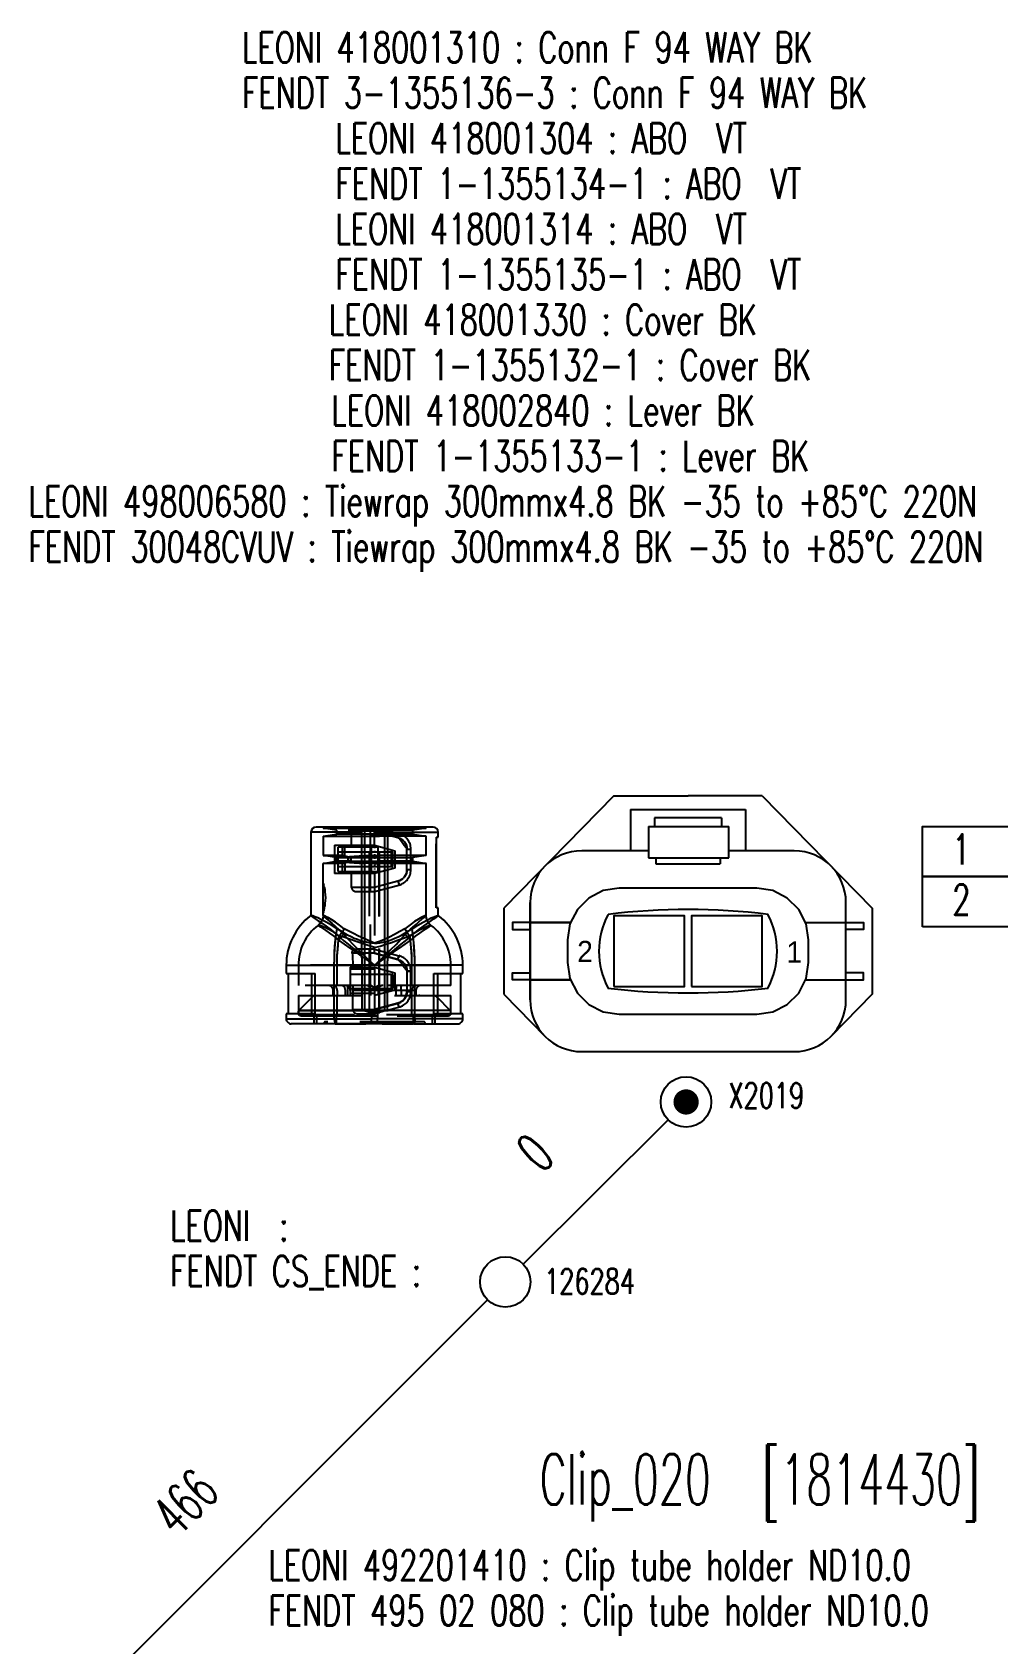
# Model space of a CAD drawing. Header units: millimetres. Extents: x -1 to 4489, y 0 to 1364.
# Drawn here: x 823.3 to 918.9, y 440.9 to 600.7 of the extents above; entities that cross this region are included whole.
import ezdxf

# ---------------------------------------------------------------- set-up
doc = ezdxf.new("R2010")
doc.units = ezdxf.units.MM
doc.linetypes.add('DOT', pattern=[0.25, 0, -0.25])
doc.linetypes.add('HIDDEN', pattern=[9.525, 6.35, -3.175])
for name, color, linetype in [('DEFAULT_2', 8, 'HIDDEN'), ('LAYER_0', 7, 'Continuous'), ('VERRUNDUNGEN', 7, 'Continuous')]:
    doc.layers.add(name, color=color, linetype=linetype)
doc.styles.add('HS-BUNDLE-DIMENSION', font='ROMANS.SHX', dxfattribs={"width": 0.6, "height": 4})
doc.styles.add('HS-COMP-DESCRIPTION', font='ROMANS.SHX', dxfattribs={"width": 0.6, "height": 5})
doc.styles.add('HS-NODE', font='ROMANS.SHX', dxfattribs={"width": 0.7, "height": 2.5})
doc.styles.add('HS-PART-NO', font='ROMANS.SHX', dxfattribs={"width": 0.7, "height": 3})
doc.styles.add('HS-WIRE', font='ROMANS.SHX', dxfattribs={"width": 0.7, "height": 3})
doc.linetypes.add('NW_6_FHW_OPEN', pattern='A,0.0001,["=",Standard,S=0.4,R=0,X=0,Y=-0.2],-0.0001,["[]",Standard,S=0.3,R=0,X=-0.05,Y=-0.15],-0.2', length=0.2002)

# ---------------------------------------------------------------- blocks, each defined once
blk = doc.blocks.new('418889900')
at = {"layer": 'LAYER_0', "color": 7}
for points in [[(-7.53, 25.33), (-18.43, 14.2)], [(-7.53, 25.33), (-5.89, 25.33)], [(-5.89, 25.33), (-0.18, 25.33)], [(-5.89, 23.97), (5.52, 23.97)], [(-5.89, 23.97), (-5.89, 19.89)], [(5.52, 25.33), (-0.18, 25.33)], [(7.16, 25.33), (5.52, 25.33)], [(5.52, 23.97), (5.52, 19.89)], [(7.16, 25.33), (18.06, 14.2)], [(-3.5, 23.17), (-3.5, 22.31)], [(3.14, 23.17), (-3.5, 23.17)], [(3.14, 23.17), (3.14, 22.31)], [(-4.11, 22.31), (3.85, 22.31)], [(-4.11, 22.31), (-4.11, 19.2)], [(3.85, 19.2), (3.85, 22.31)], [(-4.11, 19.89), (-10.71, 19.89)], [(-4.11, 19.2), (3.85, 19.2)], [(-3.38, 19.2), (-3.38, 18.61)], [(3.01, 19.2), (3.01, 18.61)], [(10.34, 19.89), (3.85, 19.89)], [(-3.38, 18.61), (3.01, 18.61)], [(-12.13, 8.8), (-11.88, 7.22), (-11.15, 5.79), (-10.02, 4.66), (-8.59, 3.93), (-7.01, 3.68), (6.64, 3.68), (8.23, 3.93), (9.65, 4.66), (10.79, 5.79), (11.52, 7.22), (11.76, 8.8), (11.76, 11.07), (11.51, 12.65), (10.78, 14.08), (9.65, 15.21), (8.22, 15.94), (6.64, 16.19), (-7.01, 16.19), (-8.59, 15.94), (-10.02, 15.21), (-11.15, 14.08), (-11.88, 12.65), (-12.13, 11.07), (-12.13, 8.8)], [(-15.83, 14.77), (-15.83, 5.1)], [(-15.83, 5.1), (-15.83, 14.77)], [(15.46, 5.1), (15.46, 14.77)], [(-18.43, 14.2), (-18.43, 5.67)], [(-7.54, 6.43), (-0.53, 6.43), (-0.53, 13.44), (-7.54, 13.44), (-7.54, 6.43)], [(0.17, 6.43), (7.17, 6.43), (7.17, 13.44), (0.17, 13.44), (0.17, 6.43)], [(18.06, 14.2), (18.06, 5.67)], [(-15.83, 12.78), (-17.58, 12.78), (-17.58, 12.08), (-15.83, 12.08)], [(-11.79, 12.78), (-15.83, 12.78)], [(-11.79, 12.78), (-15.83, 12.78)], [(-15.83, 12.78), (-11.79, 12.78)], [(-15.83, 12.78), (-15.69, 12.78)], [(-15.83, 12.78), (-11.84, 12.78)], [(-11.79, 12.78), (-15.83, 12.78)], [(-11.79, 12.78), (-15.83, 12.78)], [(11.47, 12.78), (15.46, 12.78)], [(11.47, 12.78), (15.46, 12.78)], [(11.47, 12.78), (15.46, 12.78)], [(15.46, 12.78), (17.21, 12.78), (17.21, 12.08), (15.46, 12.08)], [(-15.83, 7.09), (-17.58, 7.09), (-17.58, 7.79), (-15.83, 7.79)], [(-11.79, 7.09), (-15.83, 7.09)], [(-11.79, 7.09), (-15.83, 7.09)], [(-15.83, 7.09), (-11.84, 7.09)], [(-11.79, 7.09), (-15.83, 7.09)], [(-11.79, 7.09), (-15.83, 7.09)], [(-15.83, 7.09), (-11.79, 7.09)], [(-15.83, 7.09), (-15.69, 7.09)], [(11.47, 7.09), (15.46, 7.09)], [(15.46, 7.09), (17.21, 7.09), (17.21, 7.79), (15.46, 7.79)], [(-18.43, 5.67), (-14.33, 1.48)], [(18.06, 5.67), (13.96, 1.48)], [(-10.71, -0.02), (10.34, -0.02)]]:
    blk.add_lwpolyline(points, dxfattribs=at)
for centre, radius, start, end in [((-10.71, 14.77), 5.12, 90, 180), ((10.34, 14.77), 5.12, 0, 90), ((-1.17, 9.93), 7.84, 152.22, 207.79), ((-0.18, -51.31), 65.38, 83.032, 96.966), ((0.8, 9.93), 7.84, 332.21, 27.775), ((-10.71, 5.1), 5.12, 180, 270), ((-0.18, 71.18), 65.38, 263.03, 276.97), ((10.34, 5.1), 5.12, 270, 0)]:
    blk.add_arc(centre, radius, start, end, dxfattribs=at)
for s, p in [('2', (-11.17, 8.86)), ('1', (9.56, 8.8))]:
    blk.add_text(s, height=2.1, dxfattribs=at).set_placement(p)
blk = doc.blocks.new('A$C147F36D9')
at = {"color": 0, "linetype": 'Continuous'}
for p, q in [((0.5, 19.5), (0.5, 19.5)), ((4.88, 19.5), (0.5, 19.5)), ((4.76, 19.1), (4.77, 19.19)), ((4.77, 19.19), (4.78, 19.28)), ((4.78, 19.28), (4.79, 19.35)), ((4.79, 19.35), (4.81, 19.42)), ((4.81, 19.42), (4.83, 19.46)), ((4.83, 19.46), (4.85, 19.49)), ((4.85, 19.49), (4.88, 19.5)), ((4.88, 19.5), (12.62, 19.5)), ((7.76, 19.5), (5.13, 19.5)), ((5.13, 19.5), (7.6, 19.5)), ((8.46, 19.26), (8.45, 19.14)), ((8.48, 19.36), (8.46, 19.26)), ((8.5, 19.43), (8.48, 19.36)), ((8.53, 19.48), (8.5, 19.43)), ((8.57, 19.5), (8.53, 19.48)), ((8.93, 19.5), (8.97, 19.47)), ((8.97, 19.47), (9, 19.42)), ((9, 19.42), (9.02, 19.34)), ((9.02, 19.34), (9.04, 19.25)), ((9.04, 19.25), (9.05, 19.13)), ((12.61, 19.5), (9.62, 19.5)), ((12.62, 19.5), (17, 19.5)), ((12.65, 19.49), (12.62, 19.5)), ((12.67, 19.46), (12.65, 19.49)), ((12.69, 19.42), (12.67, 19.46)), ((12.7, 19.35), (12.69, 19.42)), ((12.72, 19.28), (12.7, 19.35)), ((12.73, 19.19), (12.72, 19.28)), ((12.74, 19.1), (12.73, 19.19)), ((0, 19), (8.44, 19)), ((0, 19), (0, 18.5)), ((0, 18.5), (2.53, 18.5)), ((0.2, 18.5), (0.2, 14.5)), ((2.53, 14.5), (2.53, 18.5)), ((4.76, 19), (4.76, 19.1)), ((4.76, 19), (4.76, 13.7)), ((7.49, 18.16), (8.25, 18.37)), ((7.49, 13.7), (7.49, 18.16)), ((7.75, 18.23), (7.81, 18.24)), ((7.75, 0.27), (7.75, 18.23)), ((7.81, 18.24), (7.91, 18.25)), ((7.91, 18.25), (8.04, 18.25)), ((8.04, 18.25), (8.2, 18.26)), ((8.2, 18.26), (8.37, 18.26)), ((8.25, 18.37), (8.33, 18.37)), ((8.3, 18.38), (8.44, 18.42)), ((8.33, 18.37), (9.25, 18.37)), ((8.37, 18.26), (8.56, 18.26)), ((8.45, 19.14), (8.44, 19)), ((8.44, 19), (8.44, 18.42)), ((8.56, 18.26), (8.75, 18.26)), ((8.75, 18.37), (8.75, 18.7)), ((8.75, 18.26), (8.94, 18.26)), ((8.94, 18.26), (9.13, 18.26)), ((9.05, 19.13), (9.06, 19)), ((17.5, 19), (9.06, 19)), ((9.06, 18.42), (9.06, 19)), ((9.2, 18.38), (9.06, 18.42)), ((9.13, 18.26), (9.3, 18.26)), ((9.25, 18.37), (9.75, 18.23)), ((9.3, 18.26), (9.46, 18.25)), ((9.46, 18.25), (9.59, 18.25)), ((9.59, 18.25), (9.69, 18.24)), ((9.69, 18.24), (9.75, 18.23)), ((9.75, 18.23), (10.01, 18.16)), ((9.75, 0.27), (9.75, 18.23)), ((10.01, 13.7), (10.01, 18.16)), ((12.74, 19), (12.74, 19.1)), ((12.74, 19), (12.74, 13.7)), ((14.97, 18.5), (17.5, 18.5)), ((14.97, 18.5), (14.97, 14.5)), ((17.3, 14.5), (17.3, 18.5)), ((17.5, 18.5), (17.5, 19)), ((2.53, 14.5), (0, 14.5)), ((0, 14.5), (0, 13.7)), ((17.5, 14.5), (14.97, 14.5)), ((17.5, 13.7), (17.5, 14.5)), ((0, 13.7), (1.34, 13.7)), ((1.34, 13.7), (4.76, 13.7)), ((4.76, 13.7), (7.49, 13.7)), ((4.76, 13.7), (4.77, 13.16)), ((4.77, 13.16), (4.78, 12.63)), ((7.46, 12.68), (7.47, 12.85)), ((7.47, 12.85), (7.48, 13.02)), ((7.48, 13.19), (7.49, 13.36)), ((7.48, 13.02), (7.48, 13.19)), ((7.49, 13.53), (7.49, 13.7)), ((7.49, 13.36), (7.49, 13.53)), ((12.74, 13.7), (10.01, 13.7)), ((10.01, 13.53), (10.01, 13.7)), ((10.01, 13.36), (10.01, 13.53)), ((10.02, 13.19), (10.01, 13.36)), ((10.02, 13.02), (10.02, 13.19)), ((10.03, 12.85), (10.02, 13.02)), ((10.04, 12.68), (10.03, 12.85)), ((12.73, 13.16), (12.72, 12.63)), ((12.74, 13.7), (12.73, 13.16)), ((16.16, 13.7), (12.74, 13.7)), ((17.5, 13.7), (16.16, 13.7)), ((4.78, 12.63), (4.81, 12.1)), ((4.81, 12.1), (4.85, 11.59)), ((4.85, 11.59), (4.9, 11.09)), ((5.33, 10.93), (5.73, 11.27)), ((5.73, 11.27), (6.14, 11.61)), ((6.14, 11.61), (6.57, 11.96)), ((6.57, 11.96), (7.01, 12.32)), ((7.01, 12.32), (7.46, 12.68)), ((7.46, 0.5), (7.46, 12.68)), ((10.04, 0.5), (10.04, 12.68)), ((10.49, 12.31), (10.04, 12.68)), ((10.93, 11.96), (10.49, 12.31)), ((11.36, 11.61), (10.93, 11.96)), ((11.78, 11.26), (11.36, 11.61)), ((12.17, 10.93), (11.78, 11.26)), ((12.65, 11.58), (12.6, 11.09)), ((12.69, 12.1), (12.65, 11.58)), ((12.72, 12.63), (12.69, 12.1)), ((3.52, 9.52), (3.95, 9.82)), ((3.95, 9.82), (4.43, 10.18)), ((4.43, 10.18), (4.95, 10.61)), ((4.9, 11.09), (4.95, 10.61)), ((4.95, 10.61), (5.33, 10.93)), ((12.55, 10.61), (12.17, 10.93)), ((12.6, 11.09), (12.55, 10.61)), ((13.06, 10.19), (12.55, 10.61)), ((13.53, 9.83), (13.06, 10.19)), ((13.96, 9.53), (13.53, 9.83)), ((2.45, 8.77), (2.5, 8.82)), ((2.45, 8.77), (2.45, 8)), ((2.45, 8.76), (2.45, 8.77)), ((2.45, 8), (2.63, 8)), ((2.5, 8.82), (2.64, 8.93)), ((2.63, 1), (2.63, 8)), ((2.64, 8.93), (2.86, 9.08)), ((2.86, 9.08), (3.15, 9.27)), ((3.15, 9.27), (3.52, 9.52)), ((14.33, 9.28), (13.96, 9.53)), ((14.63, 9.08), (14.33, 9.28)), ((14.85, 8.93), (14.63, 9.08)), ((15, 8.83), (14.85, 8.93)), ((15.05, 8.77), (15, 8.83)), ((15.05, 0.5), (15.05, 8.77)), ((15.05, 8.76), (15.05, 8.77)), ((10.04, 4.6), (12.71, 4.6)), ((12.36, 4.4), (10.04, 4.4)), ((11.96, 4.6), (11.96, 4.4)), ((12.36, 4.4), (12.36, 2)), ((12.71, 1.8), (12.71, 4.6)), ((10.04, 2), (12.36, 2)), ((12.71, 1.8), (10.04, 1.8)), ((11.96, 2), (11.96, 1.8)), ((2.63, 1), (2.45, 1)), ((2.45, 1), (2.45, 0.5)), ((7.46, 0.5), (2.45, 0.5)), ((7.45, 0.42), (7.46, 0.45)), ((7.45, 0.4), (7.45, 0.42)), ((7.45, 0.37), (7.45, 0.4)), ((7.45, 0.35), (7.45, 0.37)), ((8.25, 0.13), (7.45, 0.35)), ((7.46, 0.47), (7.46, 0.5)), ((7.46, 0.45), (7.46, 0.47)), ((7.81, 0.26), (7.75, 0.27)), ((7.91, 0.25), (7.81, 0.26)), ((8.04, 0.25), (7.91, 0.25)), ((8.2, 0.24), (8.04, 0.25)), ((8.37, 0.24), (8.2, 0.24)), ((9.17, 0.13), (8.25, 0.13)), ((8.51, 0.06), (8.3, 0.12)), ((8.56, 0.24), (8.37, 0.24)), ((8.52, 0.05), (8.51, 0.06)), ((8.53, 0.03), (8.52, 0.05)), ((8.54, 0.02), (8.53, 0.03)), ((8.55, 0.01), (8.54, 0.02)), ((8.56, 0), (8.55, 0.01)), ((8.75, 0.24), (8.56, 0.24)), ((8.57, 0), (8.56, 0)), ((8.94, 0.24), (8.75, 0.24)), ((8.75, 0.1), (8.75, 0.13)), ((8.75, 0), (8.75, 0.1)), ((8.75, 0.1), (8.75, 0)), ((8.93, 0), (8.94, 0)), ((9.13, 0.24), (8.94, 0.24)), ((8.94, 0), (8.95, 0.01)), ((8.95, 0.01), (8.96, 0.02)), ((8.96, 0.02), (8.97, 0.03)), ((8.97, 0.03), (8.98, 0.05)), ((8.98, 0.05), (8.99, 0.06)), ((8.99, 0.06), (9.2, 0.12)), ((9.3, 0.24), (9.13, 0.24)), ((9.25, 0.13), (9.17, 0.13)), ((10.05, 0.35), (9.25, 0.13)), ((9.46, 0.25), (9.3, 0.24)), ((9.59, 0.25), (9.46, 0.25)), ((9.69, 0.26), (9.59, 0.25)), ((9.75, 0.27), (9.69, 0.26)), ((10.04, 0.5), (15.05, 0.5)), ((10.04, 0.47), (10.04, 0.5)), ((10.04, 0.45), (10.04, 0.47)), ((10.04, 0.42), (10.04, 0.45)), ((10.05, 0.4), (10.04, 0.42)), ((10.05, 0.37), (10.05, 0.4)), ((10.05, 0.35), (10.05, 0.37)), ((2.95, 0), (8.51, 0)), ((8.57, 0), (8.93, 0)), ((8.93, 0), (14.55, 0))]:
    blk.add_line(p, q, dxfattribs=at)
for centre, radius, start, end in [((0.5, 19), 0.5, 89.9996, 180), ((17, 19), 0.5, 0, 90), ((6.2, 13.7), 6.2, 180, 232.6344), ((11.3, 13.7), 6.2, 307.3795, 0), ((2.95, 0.5), 0.5, 180, 269.9955), ((14.55, 0.5), 0.5, 270.0184, 0)]:
    blk.add_arc(centre, radius, start, end, dxfattribs=at)
at = {"layer": 'DEFAULT_2', "color": 0, "linetype": 'HIDDEN'}
for p, q in [((2.75, 19.5), (2.75, 18.7)), ((3, 19.5), (3, 18.6)), ((3.85, 19.3), (13.65, 19.3)), ((4.77, 19.13), (4.78, 19.25)), ((4.78, 19.25), (4.8, 19.36)), ((4.8, 19.36), (4.82, 19.43)), ((4.82, 19.43), (4.85, 19.48)), ((4.85, 19.48), (4.88, 19.5)), ((4.94, 18.6), (4.94, 19.5)), ((5.36, 19.5), (4.95, 19.5)), ((5.42, 19.5), (5.36, 19.5)), ((5.45, 19.5), (5.42, 19.5)), ((5.47, 19.5), (5.45, 19.5)), ((5.5, 19.5), (5.47, 19.5)), ((5.53, 19.5), (5.5, 19.5)), ((5.58, 19.5), (5.53, 19.5)), ((5.61, 19.5), (5.58, 19.5)), ((5.67, 19.5), (5.61, 19.5)), ((5.75, 19.5), (5.67, 19.5)), ((5.88, 19.5), (5.75, 19.5)), ((6.53, 19.51), (5.88, 19.5)), ((6.75, 19.5), (6.53, 19.51)), ((6.83, 19.5), (6.75, 19.5)), ((6.9, 19.5), (6.83, 19.5)), ((6.94, 19.5), (6.9, 19.5)), ((7, 19.5), (6.94, 19.5)), ((7.02, 19.5), (7, 19.5)), ((7.05, 19.5), (7.02, 19.5)), ((7.09, 19.5), (7.05, 19.5)), ((7.13, 19.5), (7.09, 19.5)), ((7.14, 19.5), (7.13, 19.5)), ((7.18, 19.5), (7.14, 19.5)), ((7.2, 19.5), (7.18, 19.5)), ((7.21, 19.5), (7.2, 19.5)), ((7.25, 19.5), (7.21, 19.5)), ((7.26, 19.5), (7.25, 19.5)), ((7.28, 19.5), (7.26, 19.5)), ((7.3, 19.5), (7.28, 19.5)), ((7.33, 19.5), (7.3, 19.5)), ((7.35, 19.5), (7.33, 19.5)), ((7.36, 19.5), (7.35, 19.5)), ((7.38, 19.5), (7.36, 19.5)), ((7.39, 19.5), (7.38, 19.5)), ((7.41, 19.5), (7.39, 19.5)), ((7.43, 19.5), (7.41, 19.5)), ((7.44, 19.5), (7.43, 19.5)), ((7.47, 19.5), (7.44, 19.5)), ((7.49, 19.5), (7.47, 19.5)), ((7.5, 19.5), (7.49, 19.5)), ((7.52, 19.5), (7.5, 19.5)), ((7.54, 19.5), (7.52, 19.5)), ((7.55, 19.5), (7.54, 19.5)), ((7.57, 19.5), (7.55, 19.5)), ((7.98, 19.5), (7.57, 19.5)), ((12.56, 18.6), (12.56, 19.5)), ((12.65, 19.48), (12.62, 19.5)), ((12.68, 19.43), (12.65, 19.48)), ((12.7, 19.35), (12.68, 19.43)), ((12.72, 19.25), (12.7, 19.35)), ((12.73, 19.13), (12.72, 19.25)), ((14.5, 18.6), (14.5, 19.5)), ((14.75, 18.7), (14.75, 19.5)), ((1.2, 18.6), (16.3, 18.6)), ((1.2, 18.6), (1.2, 16.7)), ((1.26, 18.19), (2.53, 16.91)), ((2.53, 18.5), (2.88, 18.5)), ((14.75, 18.7), (2.75, 18.7)), ((2.88, 18.5), (2.88, 14.5)), ((4.76, 19), (4.77, 19.13)), ((5.04, 18.6), (5.04, 16.7)), ((6.34, 17.85), (6.33, 17.85)), ((6.33, 17.85), (6.34, 17.82)), ((7.49, 18.16), (6.34, 17.85)), ((6.34, 17.85), (6.34, 17.84)), ((6.34, 17.84), (6.34, 17.8)), ((6.34, 17.82), (6.35, 17.79)), ((6.34, 17.8), (6.36, 17.74)), ((6.36, 17.74), (6.37, 17.68)), ((6.36, 17.74), (6.38, 17.66)), ((6.37, 17.68), (6.39, 17.61)), ((6.38, 17.66), (6.4, 17.57)), ((8.75, 18.09), (6.39, 17.46)), ((6.39, 17.61), (6.39, 17.54)), ((6.43, 17.47), (8.75, 18.09)), ((8.75, 18.5), (8.25, 18.37)), ((8.25, 18.37), (8.25, 0.13)), ((8.3, 18.38), (8.3, 0.12)), ((8.44, 19), (9.06, 19)), ((10.41, 18.5), (8.75, 18.5)), ((8.75, 18.5), (8.75, 18.5)), ((8.75, 18.5), (8.75, 18.49)), ((8.75, 18.49), (8.75, 18.48)), ((8.75, 18.48), (8.75, 18.46)), ((8.75, 18.46), (8.75, 18.45)), ((8.75, 18.45), (8.76, 18.29)), ((8.75, 4.4), (8.75, 18.37)), ((8.76, 18.11), (8.75, 18.09)), ((8.75, 18.1), (9.25, 18.1)), ((8.76, 18.29), (8.76, 18.27)), ((8.76, 18.27), (8.76, 18.25)), ((8.76, 18.25), (8.77, 18.23)), ((8.77, 18.16), (8.76, 18.14)), ((8.76, 18.14), (8.76, 18.13)), ((8.76, 18.13), (8.76, 18.11)), ((8.77, 18.23), (8.77, 18.21)), ((8.77, 18.21), (8.77, 18.19)), ((8.77, 18.19), (8.77, 18.18)), ((8.77, 18.18), (8.77, 18.16)), ((9.25, 18.37), (9.2, 18.38)), ((9.2, 0.12), (9.2, 18.38)), ((9.25, 18.37), (9.25, 0.13)), ((9.25, 18.1), (10.9, 18.1)), ((10.48, 18.5), (10.41, 18.5)), ((10.56, 18.48), (10.48, 18.5)), ((10.62, 18.46), (10.56, 18.48)), ((10.68, 18.44), (10.62, 18.46)), ((10.73, 18.4), (10.68, 18.44)), ((10.78, 18.37), (10.73, 18.4)), ((10.82, 18.33), (10.78, 18.37)), ((10.85, 18.28), (10.82, 18.33)), ((10.87, 18.24), (10.85, 18.28)), ((10.89, 18.19), (10.87, 18.24)), ((10.9, 18.15), (10.89, 18.19)), ((10.9, 18.1), (10.9, 18.15)), ((10.9, 18.1), (10.9, 16.7)), ((12.46, 18.6), (12.46, 16.7)), ((12.74, 19), (12.73, 19.13)), ((14.62, 18.5), (14.97, 18.5)), ((14.62, 18.5), (14.62, 14.5)), ((14.97, 16.91), (16.24, 18.19)), ((16.3, 16.7), (16.3, 18.6)), ((16.3, 16.7), (1.2, 16.7)), ((2.53, 16.91), (2.75, 16.7)), ((4.26, 16.7), (4.29, 16.7)), ((4.29, 16.7), (4.31, 16.7)), ((4.31, 16.7), (4.33, 16.7)), ((4.33, 16.7), (4.36, 16.7)), ((4.65, 16.2), (4.65, 16.7)), ((4.65, 16.2), (12.85, 16.2)), ((5.03, 16.07), (4.99, 15.95)), ((5.04, 16.2), (5.03, 16.07)), ((5.04, 16.7), (5.04, 16.2)), ((5.54, 16.31), (5.15, 16.31)), ((5.15, 16.31), (5.15, 14.29)), ((5.57, 16.57), (5.54, 16.31)), ((5.54, 16.31), (5.55, 16.51)), ((5.54, 14.29), (5.54, 16.31)), ((5.55, 16.51), (5.6, 16.7)), ((5.64, 16.8), (5.57, 16.57)), ((5.6, 16.7), (5.68, 16.87)), ((5.77, 17.02), (5.64, 16.8)), ((5.68, 16.87), (5.78, 17.04)), ((5.95, 17.21), (5.77, 17.02)), ((5.78, 17.04), (5.91, 17.18)), ((5.91, 17.18), (6.07, 17.3)), ((6.15, 17.35), (5.95, 17.21)), ((6.07, 17.3), (6.24, 17.4)), ((6.11, 16.07), (6.1, 15.95)), ((6.11, 16.2), (6.11, 16.7)), ((6.11, 16.2), (6.11, 16.07)), ((6.39, 17.46), (6.15, 17.35)), ((6.24, 17.4), (6.43, 17.47)), ((6.39, 17.54), (6.39, 17.46)), ((6.4, 17.57), (6.43, 17.47)), ((6.6, 16.07), (6.59, 15.95)), ((6.6, 16.7), (6.6, 16.2)), ((6.6, 16.2), (6.6, 16.07)), ((6.75, 16.16), (8.75, 16.7)), ((6.75, 14.44), (6.75, 16.16)), ((11.15, 16), (6.95, 16)), ((6.95, 14.6), (6.95, 16)), ((7.11, 14.6), (7.11, 16)), ((8.33, 15.95), (8.38, 16.07)), ((8.38, 16.07), (8.39, 16.2)), ((8.39, 16.2), (8.39, 16.7)), ((8.7, 16.01), (8.67, 15.96)), ((8.73, 16.07), (8.68, 15.95)), ((8.72, 16.05), (8.7, 16.01)), ((8.74, 16.1), (8.72, 16.05)), ((8.75, 16.2), (8.73, 16.07)), ((8.75, 16.15), (8.74, 16.1)), ((8.75, 16.5), (11.15, 16.5)), ((8.75, 16.2), (8.77, 16.07)), ((8.75, 16.2), (8.75, 16.15)), ((8.77, 16.07), (8.82, 15.95)), ((9.11, 16.7), (9.11, 16.2)), ((9.11, 16.2), (9.12, 16.07)), ((9.12, 16.07), (9.17, 15.95)), ((10.9, 16.2), (10.9, 16.7)), ((10.9, 16.07), (10.9, 16.2)), ((10.91, 15.95), (10.9, 16.07)), ((11.15, 13.9), (11.15, 16.7)), ((11.39, 16.7), (11.39, 16.2)), ((11.39, 16.2), (11.39, 16.07)), ((11.39, 16.07), (11.4, 15.95)), ((11.64, 16.7), (11.64, 16.2)), ((11.64, 16.2), (11.66, 16.07)), ((11.66, 16.07), (11.69, 15.95)), ((12.46, 16.2), (12.46, 16.7)), ((12.46, 16.2), (12.47, 16.07)), ((12.47, 16.07), (12.51, 15.95)), ((12.85, 16.7), (12.85, 16.2)), ((13.17, 16.7), (13.14, 16.7)), ((13.19, 16.7), (13.17, 16.7)), ((13.21, 16.7), (13.19, 16.7)), ((13.24, 16.7), (13.21, 16.7)), ((14.75, 16.7), (14.97, 16.91)), ((1.2, 15.7), (8.24, 15.7)), ((1.2, 15.7), (1.2, 13.7)), ((2.88, 14.5), (2.53, 14.5)), ((4.76, 15.72), (4.67, 15.7)), ((4.86, 15.77), (4.76, 15.72)), ((4.93, 15.85), (4.86, 15.77)), ((4.99, 15.95), (4.93, 15.85)), ((5.04, 15.7), (5.04, 13.7)), ((6.08, 15.72), (6.07, 15.7)), ((6.09, 15.77), (6.08, 15.72)), ((6.1, 15.85), (6.09, 15.77)), ((6.1, 15.95), (6.1, 15.85)), ((6.57, 15.72), (6.56, 15.7)), ((6.58, 15.77), (6.57, 15.72)), ((6.59, 15.85), (6.58, 15.77)), ((6.59, 15.95), (6.59, 15.85)), ((8.75, 13.9), (6.75, 14.44)), ((6.95, 14.6), (11.15, 14.6)), ((7.9, 15.7), (8.03, 15.72)), ((8.03, 15.72), (8.15, 15.77)), ((8.17, 15.7), (8.07, 15.7)), ((8.15, 15.77), (8.25, 15.85)), ((8.25, 15.72), (8.17, 15.7)), ((8.38, 15.72), (8.24, 15.7)), ((8.25, 15.85), (8.33, 15.95)), ((8.33, 15.74), (8.25, 15.72)), ((8.41, 15.76), (8.33, 15.74)), ((8.5, 15.77), (8.38, 15.72)), ((8.47, 15.8), (8.41, 15.76)), ((8.53, 15.83), (8.47, 15.8)), ((8.6, 15.85), (8.5, 15.77)), ((8.59, 15.87), (8.53, 15.83)), ((8.63, 15.91), (8.59, 15.87)), ((8.68, 15.95), (8.6, 15.85)), ((8.67, 15.96), (8.63, 15.91)), ((8.82, 15.95), (8.9, 15.85)), ((8.9, 15.85), (9, 15.77)), ((9, 15.77), (9.13, 15.72)), ((9.13, 15.72), (9.26, 15.7)), ((9.17, 15.95), (9.25, 15.85)), ((9.25, 15.85), (9.35, 15.77)), ((9.26, 15.7), (16.3, 15.7)), ((9.35, 15.77), (9.47, 15.72)), ((9.47, 15.72), (9.6, 15.7)), ((10.91, 15.85), (10.91, 15.95)), ((10.92, 15.77), (10.91, 15.85)), ((10.93, 15.72), (10.92, 15.77)), ((10.94, 15.7), (10.93, 15.72)), ((11.4, 15.95), (11.4, 15.85)), ((11.4, 15.85), (11.41, 15.77)), ((11.41, 15.77), (11.42, 15.72)), ((11.42, 15.72), (11.43, 15.7)), ((11.69, 15.95), (11.75, 15.85)), ((11.75, 15.85), (11.83, 15.77)), ((11.83, 15.77), (11.92, 15.72)), ((11.92, 15.72), (12.02, 15.7)), ((12.46, 15.7), (12.46, 13.7)), ((12.51, 15.95), (12.57, 15.85)), ((12.57, 15.85), (12.64, 15.77)), ((12.64, 15.77), (12.74, 15.72)), ((12.74, 15.72), (12.83, 15.7)), ((14.97, 14.5), (14.62, 14.5)), ((16.3, 13.7), (16.3, 15.7)), ((4.76, 13.7), (1.34, 13.7)), ((8.75, 13.7), (4.76, 13.7)), ((4.76, 13.7), (4.77, 13.05)), ((4.77, 13.05), (4.79, 12.42)), ((5.04, 13.7), (5.04, 13.27)), ((5.04, 13.7), (5.05, 13.18)), ((5.04, 13.27), (5.06, 12.83)), ((5.05, 13.18), (5.06, 12.66)), ((5.06, 12.83), (5.08, 12.41)), ((5.54, 14.29), (5.15, 14.29)), ((5.15, 14.29), (5.54, 14.29)), ((5.66, 14.08), (5.54, 14.29)), ((5.55, 14.09), (5.54, 14.29)), ((5.6, 13.9), (5.55, 14.09)), ((5.68, 13.73), (5.6, 13.9)), ((5.8, 13.88), (5.66, 14.08)), ((5.78, 13.56), (5.68, 13.73)), ((5.91, 13.42), (5.78, 13.56)), ((5.94, 13.68), (5.8, 13.88)), ((6.07, 13.3), (5.91, 13.42)), ((6.09, 13.49), (5.94, 13.68)), ((6.24, 13.2), (6.07, 13.3)), ((6.25, 13.31), (6.09, 13.49)), ((6.43, 13.13), (6.24, 13.2)), ((6.43, 13.13), (6.25, 13.31)), ((6.34, 12.8), (6.36, 12.86)), ((6.34, 12.76), (6.34, 12.8)), ((6.38, 12.94), (6.36, 12.86)), ((6.36, 12.86), (6.38, 12.94)), ((6.4, 13.03), (6.38, 12.94)), ((6.43, 13.13), (6.4, 13.03)), ((6.43, 13.13), (8.75, 12.51)), ((8.75, 12.51), (6.43, 13.13)), ((6.9, 12.41), (7.5, 12.83)), ((7.5, 12.83), (8.75, 13.7)), ((8.2, 13.18), (7.66, 12.66)), ((8.75, 13.7), (8.2, 13.18)), ((8.75, 14.1), (11.15, 14.1)), ((11.15, 13.9), (8.75, 13.9)), ((8.75, 13.7), (16.16, 13.7)), ((9.3, 13.18), (8.75, 13.7)), ((10, 12.83), (8.75, 13.7)), ((9.84, 12.66), (9.3, 13.18)), ((10.6, 12.41), (10, 12.83)), ((10.9, 13.9), (10.9, 13.7)), ((10.9, 13.7), (12.74, 13.7)), ((10.9, 13.51), (10.9, 13.7)), ((10.91, 13.31), (10.9, 13.51)), ((10.92, 13.11), (10.91, 13.31)), ((10.93, 12.91), (10.92, 13.11)), ((10.94, 12.71), (10.93, 12.91)), ((12.44, 12.83), (12.42, 12.41)), ((12.46, 13.27), (12.44, 12.83)), ((12.45, 13.18), (12.44, 12.66)), ((12.46, 13.7), (12.45, 13.18)), ((12.46, 13.7), (12.46, 13.27)), ((12.73, 13.05), (12.71, 12.42)), ((12.74, 13.7), (12.73, 13.05)), ((4.73, 10.82), (5.19, 11.21)), ((4.79, 12.42), (4.83, 11.79)), ((4.83, 11.79), (4.88, 11.19)), ((4.88, 11.19), (4.95, 10.61)), ((5.06, 12.66), (5.1, 12.16)), ((5.08, 12.41), (5.11, 11.99)), ((5.1, 12.16), (5.14, 11.67)), ((5.11, 11.99), (5.15, 11.59)), ((5.14, 11.67), (5.19, 11.21)), ((5.15, 11.59), (5.19, 11.21)), ((5.19, 11.21), (5.74, 11.59)), ((5.19, 11.21), (5.26, 10.77)), ((5.3, 11.11), (5.19, 11.21)), ((5.74, 11.59), (6.31, 11.99)), ((6.47, 11.22), (5.87, 11)), ((6.62, 11.64), (6.13, 11.12)), ((6.31, 11.99), (6.9, 12.41)), ((6.34, 12.76), (6.34, 12.75)), ((6.34, 12.75), (6.34, 12.76)), ((8.75, 12.1), (6.34, 12.75)), ((7.06, 11.43), (6.47, 11.22)), ((7.13, 12.15), (6.62, 11.64)), ((7.36, 11.27), (7.05, 11.16)), ((7.64, 11.62), (7.06, 11.43)), ((7.66, 12.66), (7.13, 12.15)), ((7.65, 11.36), (7.36, 11.27)), ((8.2, 11.79), (7.64, 11.62)), ((7.94, 11.42), (7.65, 11.36)), ((7.77, 11.14), (8.27, 11.34)), ((8.22, 11.47), (7.94, 11.42)), ((8.75, 11.93), (8.2, 11.79)), ((8.49, 11.5), (8.22, 11.47)), ((8.27, 11.34), (8.75, 11.51)), ((8.75, 11.51), (8.49, 11.5)), ((8.75, 12.51), (8.76, 12.49)), ((8.75, 12.5), (9.44, 12.5)), ((8.76, 12.25), (8.75, 12.21)), ((8.75, 12.21), (8.75, 12.15)), ((8.75, 12.15), (8.75, 12.13)), ((8.75, 12.13), (8.75, 12.12)), ((8.75, 12.12), (8.75, 12.11)), ((8.75, 12.11), (8.75, 12.1)), ((8.75, 12.1), (10.54, 12.1)), ((8.75, 12.1), (8.75, 12.1)), ((8.75, 11.93), (9.37, 11.74)), ((8.75, 11.51), (9.01, 11.5)), ((8.75, 11.51), (9.28, 11.28)), ((8.76, 12.49), (8.76, 12.47)), ((8.76, 12.47), (8.77, 12.46)), ((8.77, 12.37), (8.76, 12.35)), ((8.76, 12.35), (8.76, 12.33)), ((8.76, 12.33), (8.76, 12.31)), ((8.76, 12.31), (8.76, 12.29)), ((8.76, 12.29), (8.76, 12.25)), ((8.77, 12.46), (8.77, 12.44)), ((8.77, 12.44), (8.77, 12.42)), ((8.77, 12.42), (8.77, 12.41)), ((8.77, 12.41), (8.77, 12.39)), ((8.77, 12.39), (8.77, 12.37)), ((9.01, 11.5), (9.28, 11.47)), ((9.28, 11.47), (9.56, 11.42)), ((9.28, 11.28), (9.81, 11.05)), ((9.37, 11.74), (9.98, 11.54)), ((9.44, 12.5), (10.6, 12.5)), ((9.56, 11.42), (9.84, 11.36)), ((10.37, 12.15), (9.84, 12.66)), ((9.84, 11.36), (10.14, 11.27)), ((9.98, 11.54), (10.57, 11.34)), ((10.14, 11.27), (10.44, 11.16)), ((10.88, 11.64), (10.37, 12.15)), ((10.63, 12.11), (10.54, 12.1)), ((10.57, 11.34), (11.7, 10.96)), ((10.6, 12.5), (10.8, 12.5)), ((11.19, 11.99), (10.6, 12.41)), ((10.72, 12.13), (10.63, 12.11)), ((10.79, 12.17), (10.72, 12.13)), ((10.85, 12.22), (10.79, 12.17)), ((10.8, 12.5), (10.96, 12.5)), ((10.9, 12.28), (10.85, 12.22)), ((11.37, 11.12), (10.88, 11.64)), ((10.94, 12.34), (10.9, 12.28)), ((10.96, 12.5), (10.94, 12.71)), ((10.96, 12.42), (10.94, 12.34)), ((10.96, 12.5), (10.96, 12.42)), ((11.76, 11.59), (11.19, 11.99)), ((12.31, 11.21), (11.76, 11.59)), ((12.21, 11.11), (12.31, 11.21)), ((12.31, 11.21), (12.24, 10.77)), ((12.36, 11.67), (12.31, 11.21)), ((12.35, 11.59), (12.31, 11.21)), ((12.77, 10.82), (12.31, 11.21)), ((12.39, 11.99), (12.35, 11.59)), ((12.4, 12.16), (12.36, 11.67)), ((12.42, 12.41), (12.39, 11.99)), ((12.44, 12.66), (12.4, 12.16)), ((12.62, 11.19), (12.55, 10.61)), ((12.67, 11.79), (12.62, 11.19)), ((12.71, 12.42), (12.67, 11.79)), ((3.17, 9.72), (3.23, 9.78)), ((3.18, 9.72), (3.17, 9.72)), ((3.22, 9.72), (3.18, 9.72)), ((3.18, 9.72), (3.3, 9.61)), ((3.36, 9.76), (3.22, 9.72)), ((3.23, 9.78), (3.37, 9.89)), ((3.3, 9.61), (3.41, 9.48)), ((3.59, 9.86), (3.36, 9.76)), ((3.37, 9.89), (3.61, 10.04)), ((3.9, 10), (3.59, 9.86)), ((3.61, 10.04), (3.92, 10.25)), ((4.29, 10.2), (3.9, 10)), ((3.92, 10.25), (4.29, 10.51)), ((4.46, 9.71), (3.95, 9.42)), ((4.29, 10.51), (4.73, 10.82)), ((4.74, 10.45), (4.29, 10.2)), ((4.74, 9.71), (4.36, 9.39)), ((5.03, 10.07), (4.46, 9.71)), ((5.26, 10.77), (4.74, 10.45)), ((5.18, 10.12), (4.74, 9.71)), ((4.78, 9.36), (5.23, 9.68)), ((4.95, 10.61), (5.03, 10.07)), ((5.39, 10.3), (5.03, 10.07)), ((5.68, 10.61), (5.18, 10.12)), ((5.23, 9.68), (5.74, 10.07)), ((5.87, 11), (5.26, 10.77)), ((5.36, 10.67), (5.26, 10.77)), ((5.39, 11.01), (5.3, 11.11)), ((5.45, 10.56), (5.36, 10.67)), ((5.48, 10.91), (5.39, 11.01)), ((5.74, 10.5), (5.39, 10.3)), ((5.54, 10.44), (5.45, 10.56)), ((5.55, 10.81), (5.48, 10.91)), ((5.61, 10.32), (5.54, 10.44)), ((5.62, 10.71), (5.55, 10.81)), ((5.68, 10.19), (5.61, 10.32)), ((5.68, 10.61), (5.62, 10.71)), ((6.13, 11.12), (5.68, 10.61)), ((5.74, 10.07), (5.68, 10.19)), ((6.08, 10.7), (5.74, 10.5)), ((5.74, 10.07), (6.25, 10.36)), ((6.41, 10.87), (6.08, 10.7)), ((6.25, 10.36), (6.76, 10.64)), ((6.74, 11.02), (6.41, 10.87)), ((7.05, 11.16), (6.74, 11.02)), ((6.76, 10.64), (7.27, 10.91)), ((7.27, 10.91), (7.77, 11.14)), ((9.81, 11.05), (10.33, 10.81)), ((10.33, 10.81), (10.83, 10.56)), ((10.44, 11.16), (10.76, 11.03)), ((10.76, 11.03), (11.08, 10.87)), ((10.83, 10.56), (11.31, 10.32)), ((11.08, 10.87), (11.42, 10.7)), ((11.31, 10.32), (11.76, 10.07)), ((11.82, 10.61), (11.37, 11.12)), ((11.42, 10.7), (11.76, 10.51)), ((11.7, 10.96), (12.24, 10.77)), ((11.76, 10.51), (12.11, 10.3)), ((11.76, 10.07), (11.82, 10.19)), ((11.76, 10.07), (12.22, 9.72)), ((11.82, 10.61), (11.88, 10.71)), ((12.25, 10.18), (11.82, 10.61)), ((11.82, 10.19), (11.88, 10.32)), ((11.88, 10.71), (11.95, 10.81)), ((11.88, 10.32), (11.96, 10.44)), ((11.95, 10.81), (12.03, 10.91)), ((11.96, 10.44), (12.05, 10.56)), ((12.03, 10.91), (12.11, 11.02)), ((12.05, 10.56), (12.14, 10.67)), ((12.11, 11.02), (12.21, 11.11)), ((12.11, 10.3), (12.47, 10.07)), ((12.14, 10.67), (12.24, 10.77)), ((12.22, 9.72), (12.63, 9.42)), ((12.24, 10.77), (12.75, 10.45)), ((12.65, 9.81), (12.25, 10.18)), ((12.55, 10.61), (12.47, 10.07)), ((12.47, 10.07), (13.03, 9.72)), ((12.99, 9.51), (12.65, 9.81)), ((12.75, 10.45), (13.21, 10.2)), ((13.2, 10.51), (12.77, 10.82)), ((13.03, 9.72), (13.54, 9.43)), ((13.58, 10.25), (13.2, 10.51)), ((13.21, 10.2), (13.6, 10)), ((13.89, 10.04), (13.58, 10.25)), ((13.6, 10), (13.91, 9.86)), ((14.12, 9.89), (13.89, 10.04)), ((13.91, 9.86), (14.14, 9.76)), ((14.08, 9.47), (14.19, 9.6)), ((14.27, 9.78), (14.12, 9.89)), ((14.14, 9.76), (14.28, 9.72)), ((14.19, 9.6), (14.32, 9.72)), ((14.33, 9.72), (14.27, 9.78)), ((14.28, 9.72), (14.32, 9.72)), ((14.32, 9.72), (14.33, 9.72)), ((2.49, 8.76), (2.45, 8.76)), ((2.62, 8.8), (2.49, 8.76)), ((2.84, 8.88), (2.62, 8.8)), ((2.65, 8), (2.63, 8)), ((2.65, 8), (2.65, 1)), ((3.13, 9.01), (2.84, 8.88)), ((3.5, 9.19), (3.13, 9.01)), ((3.41, 9.48), (3.5, 9.34)), ((3.95, 9.42), (3.5, 9.19)), ((3.5, 9.34), (3.57, 9.19)), ((3.57, 9.19), (3.62, 9.03)), ((3.62, 9.03), (3.65, 8.86)), ((3.65, 8.86), (3.65, 8.77)), ((3.69, 8.83), (3.65, 8.77)), ((3.65, 8.8), (3.65, 3.6)), ((3.65, 8.77), (3.7, 8.76)), ((3.83, 8.95), (3.69, 8.83)), ((3.7, 8.76), (3.85, 8.82)), ((4.05, 9.14), (3.83, 8.95)), ((3.85, 8.82), (4.08, 8.94)), ((4.36, 9.39), (4.05, 9.14)), ((4.08, 8.94), (4.39, 9.12)), ((4.39, 9.12), (4.78, 9.36)), ((12.63, 9.42), (12.99, 9.19)), ((13.53, 9.07), (12.99, 9.51)), ((12.99, 9.19), (13.3, 9.01)), ((13.3, 9.01), (13.54, 8.88)), ((13.7, 8.92), (13.53, 9.07)), ((13.54, 9.43), (13.99, 9.19)), ((13.54, 8.88), (13.71, 8.8)), ((13.74, 8.06), (13.69, 7.83)), ((13.81, 8.82), (13.7, 8.92)), ((13.71, 8.8), (13.82, 8.76)), ((13.78, 8.25), (13.74, 8.06)), ((13.74, 8.06), (13.78, 8.25)), ((13.78, 8.25), (13.82, 8.39)), ((13.85, 8.77), (13.81, 8.82)), ((13.82, 8.76), (13.85, 8.77)), ((13.82, 8.39), (13.85, 8.5)), ((13.85, 8.85), (13.88, 9.02)), ((13.85, 8.77), (13.85, 8.85)), ((13.85, 8.77), (13.85, 3.6)), ((13.88, 9.02), (13.92, 9.18)), ((13.92, 9.18), (13.99, 9.33)), ((13.99, 9.33), (14.08, 9.47)), ((13.99, 9.19), (14.36, 9.01)), ((14.36, 9.01), (14.66, 8.88)), ((14.66, 8.88), (14.88, 8.8)), ((14.88, 8.8), (15.01, 8.76)), ((15.01, 8.76), (15.05, 8.76)), ((8.75, 6.4), (6.34, 5.75)), ((10.51, 6.4), (8.75, 6.4)), ((8.75, 6.39), (8.75, 6.4)), ((8.75, 6.4), (8.75, 6.4)), ((10.59, 6.39), (10.51, 6.4)), ((10.67, 6.38), (10.59, 6.39)), ((13.62, 7), (13.63, 7.29)), ((13.63, 6.71), (13.62, 7)), ((13.63, 7.29), (13.66, 7.57)), ((13.66, 6.43), (13.63, 6.71)), ((13.66, 7.57), (13.69, 7.83)), ((13.69, 6.17), (13.66, 6.43)), ((5.68, 4.77), (5.78, 4.94)), ((5.78, 4.94), (5.68, 4.77)), ((5.78, 4.94), (5.91, 5.08)), ((6.07, 5.2), (5.91, 5.08)), ((6.07, 5.2), (6.24, 5.3)), ((6.24, 5.3), (6.07, 5.2)), ((6.24, 5.3), (6.43, 5.37)), ((6.44, 5.37), (6.24, 5.3)), ((6.34, 5.74), (6.34, 5.75)), ((6.34, 5.74), (6.34, 5.75)), ((6.34, 5.7), (6.34, 5.74)), ((6.36, 5.64), (6.34, 5.7)), ((6.36, 5.64), (6.34, 5.7)), ((6.38, 5.56), (6.36, 5.64)), ((6.4, 5.47), (6.36, 5.64)), ((6.4, 5.47), (6.38, 5.56)), ((6.43, 5.37), (6.4, 5.47)), ((6.44, 5.37), (6.4, 5.47)), ((6.43, 5.37), (8.75, 5.99)), ((8.75, 6.38), (8.75, 6.39)), ((8.75, 6.36), (8.75, 6.38)), ((8.75, 6.35), (8.75, 6.36)), ((8.75, 6.33), (8.75, 6.35)), ((8.76, 6.23), (8.75, 6.33)), ((8.75, 5.99), (8.76, 6.01)), ((8.75, 6), (9.25, 6)), ((8.76, 6.19), (8.76, 6.23)), ((8.76, 6.17), (8.76, 6.19)), ((8.76, 6.15), (8.76, 6.17)), ((8.77, 6.13), (8.76, 6.15)), ((8.76, 6.04), (8.77, 6.06)), ((8.76, 6.03), (8.76, 6.04)), ((8.76, 6.01), (8.76, 6.03)), ((8.77, 6.11), (8.77, 6.13)), ((8.77, 6.09), (8.77, 6.11)), ((8.77, 6.08), (8.77, 6.09)), ((8.77, 6.06), (8.77, 6.08)), ((9.25, 6), (11.02, 6)), ((10.74, 6.36), (10.67, 6.38)), ((10.8, 6.33), (10.74, 6.36)), ((10.85, 6.3), (10.8, 6.33)), ((10.9, 6.27), (10.85, 6.3)), ((10.94, 6.23), (10.9, 6.27)), ((10.97, 6.18), (10.94, 6.23)), ((10.99, 6.14), (10.97, 6.18)), ((11.01, 6.09), (10.99, 6.14)), ((11.02, 6.05), (11.01, 6.09)), ((11.02, 6), (11.02, 6.05)), ((11.02, 6), (11.02, 4.6)), ((13.74, 5.94), (13.69, 6.17)), ((13.74, 5.94), (13.78, 5.75)), ((13.82, 5.61), (13.78, 5.75)), ((13.78, 5.75), (13.82, 5.61)), ((13.82, 5.61), (13.85, 5.5)), ((3.65, 3.6), (8.25, 3.6)), ((5, 3.39), (3.65, 3.6)), ((8.25, 3.39), (5, 3.39)), ((5, 3.39), (8.25, 3.39)), ((5, 3.01), (5, 3.39)), ((5.54, 4.21), (5.15, 4.21)), ((5.15, 4.21), (5.15, 2.19)), ((5.54, 4.21), (5.55, 4.41)), ((5.55, 4.41), (5.54, 4.21)), ((5.54, 4.21), (5.54, 2.19)), ((5.55, 4.41), (5.6, 4.6)), ((5.6, 4.6), (5.55, 4.41)), ((5.6, 4.6), (5.68, 4.77)), ((5.68, 4.77), (5.6, 4.6)), ((6.75, 4.06), (8.75, 4.6)), ((6.75, 2.34), (6.75, 4.06)), ((12.36, 3.9), (6.95, 3.9)), ((6.95, 3.9), (6.95, 2.5)), ((7.12, 2.5), (7.12, 3.9)), ((8.25, 3.6), (8.75, 3.6)), ((8.75, 3.6), (8.25, 3.6)), ((8.75, 3.39), (8.25, 3.39)), ((11.38, 3.39), (8.25, 3.39)), ((10.04, 4.4), (8.44, 4.4)), ((8.44, 2), (8.44, 4.4)), ((8.75, 4.6), (10.04, 4.6)), ((8.75, 3.6), (9.27, 3.6)), ((11.38, 3.39), (8.75, 3.39)), ((9.06, 4.6), (9.06, 1.8)), ((9.27, 3.6), (9.78, 3.58)), ((10.28, 3.56), (9.78, 3.58)), ((10.77, 3.53), (10.28, 3.56)), ((11.23, 3.5), (10.77, 3.53)), ((11.96, 3.6), (11.11, 3.39)), ((11.11, 3.39), (11.96, 3.6)), ((12.36, 3.39), (11.11, 3.39)), ((11.11, 3.39), (12.36, 3.39)), ((11.11, 3.39), (11.11, 3.01)), ((11.11, 3.01), (11.11, 3.39)), ((11.68, 3.45), (11.23, 3.5)), ((11.38, 3.39), (11.68, 3.45)), ((11.68, 3.45), (11.38, 3.39)), ((11.38, 3.39), (11.38, 3.01)), ((11.68, 3.45), (11.68, 4.4)), ((11.96, 3.6), (11.96, 4.4)), ((11.96, 3.6), (12.36, 3.6)), ((12.36, 3.6), (13.85, 3.6)), ((12.5, 3.39), (12.36, 3.39)), ((13.85, 3.6), (12.5, 3.39)), ((12.5, 3.39), (12.5, 3.01)), ((3.65, 2.8), (5, 3.01)), ((3.65, 2.8), (8.25, 2.8)), ((3.65, 2.8), (3.65, 0.9)), ((8.25, 3.01), (5, 3.01)), ((5.54, 2.19), (5.15, 2.19)), ((5.66, 1.98), (5.54, 2.19)), ((5.55, 1.99), (5.54, 2.19)), ((5.6, 1.8), (5.55, 1.99)), ((5.68, 1.63), (5.6, 1.8)), ((5.8, 1.78), (5.66, 1.98)), ((5.78, 1.46), (5.68, 1.63)), ((5.94, 1.58), (5.8, 1.78)), ((8.75, 1.8), (6.75, 2.34)), ((6.95, 2.5), (12.36, 2.5)), ((8.75, 3.01), (8.25, 3.01)), ((8.75, 2.8), (8.25, 2.8)), ((8.44, 2), (10.04, 2)), ((11.38, 3.01), (8.75, 3.01)), ((11.38, 3.01), (8.75, 3.01)), ((9.27, 2.8), (8.75, 2.8)), ((8.75, 2), (8.75, 0.13)), ((10.04, 1.8), (8.75, 1.8)), ((9.78, 2.82), (9.27, 2.8)), ((10.29, 2.84), (9.78, 2.82)), ((10.77, 2.87), (10.29, 2.84)), ((11.23, 2.9), (10.77, 2.87)), ((11.02, 1.8), (11.02, 0.5)), ((11.11, 3.01), (12.36, 3.01)), ((12.36, 3.01), (11.11, 3.01)), ((11.11, 3.01), (11.96, 2.8)), ((11.96, 2.8), (11.11, 3.01)), ((11.68, 2.95), (11.23, 2.9)), ((11.68, 2.95), (11.38, 3.01)), ((11.38, 3.01), (11.68, 2.95)), ((11.68, 2.95), (11.68, 2)), ((11.96, 2.8), (12.36, 2.8)), ((11.96, 2.8), (13.85, 2.8)), ((11.96, 2), (11.96, 2.8)), ((12.5, 3.01), (12.36, 3.01)), ((13.85, 2.8), (12.36, 2.8)), ((12.5, 3.01), (13.85, 2.8)), ((13.85, 0.9), (13.85, 2.8)), ((2.65, 1), (2.63, 1)), ((3.65, 0.9), (8.25, 0.9)), ((3.65, 0.9), (8.75, 0.9)), ((5, 0.69), (3.65, 0.9)), ((3.65, 0.1), (5, 0.31)), ((8.75, 0.1), (3.65, 0.1)), ((3.65, 0.1), (3.65, 0)), ((8.25, 0.1), (3.7, 0.1)), ((8.25, 0.69), (5, 0.69)), ((5, 0.69), (8.75, 0.69)), ((5, 0.31), (5, 0.69)), ((5, 0.31), (12.5, 0.31)), ((5.91, 1.32), (5.78, 1.46)), ((6.07, 1.2), (5.91, 1.32)), ((6.09, 1.39), (5.94, 1.58)), ((6.24, 1.1), (6.07, 1.2)), ((6.25, 1.21), (6.09, 1.39)), ((6.43, 1.03), (6.24, 1.1)), ((6.43, 1.03), (6.25, 1.21)), ((6.36, 0.76), (6.34, 0.7)), ((6.34, 0.7), (6.34, 0.66)), ((6.34, 0.66), (6.34, 0.65)), ((7.45, 0.35), (6.34, 0.65)), ((6.36, 0.76), (6.38, 0.84)), ((6.38, 0.84), (6.4, 0.93)), ((6.4, 0.93), (6.43, 1.03)), ((8.75, 0.41), (6.43, 1.03)), ((6.43, 1.03), (8.75, 0.41)), ((7.46, 0.5), (8.75, 0.5)), ((8.75, 0.9), (8.25, 0.9)), ((8.75, 0.69), (8.25, 0.69)), ((8.25, 0.13), (8.3, 0.12)), ((8.75, 0.1), (8.25, 0.1)), ((8.75, 0), (8.51, 0.06)), ((13.85, 0.9), (8.75, 0.9)), ((8.75, 0.9), (9.25, 0.9)), ((8.75, 0.69), (9.25, 0.69)), ((9.25, 0.69), (8.75, 0.69)), ((8.76, 0.38), (8.75, 0.41)), ((8.75, 0.4), (11.03, 0.4)), ((9.9, 0.31), (8.75, 0.31)), ((8.75, 0.05), (8.76, 0.12)), ((8.75, 0.1), (9.25, 0.1)), ((9.25, 0.1), (8.75, 0.1)), ((8.75, 0.1), (8.75, 0)), ((8.75, 0.04), (8.75, 0.05)), ((8.75, 0.02), (8.75, 0.04)), ((8.75, 0), (8.75, 0.02)), ((8.75, 0), (8.75, 0)), ((8.77, 0.35), (8.76, 0.38)), ((8.76, 0.2), (8.77, 0.27)), ((8.76, 0.12), (8.76, 0.2)), ((8.77, 0.31), (8.77, 0.35)), ((8.77, 0.27), (8.77, 0.31)), ((9.2, 0.12), (9.25, 0.13)), ((9.25, 0.69), (12.5, 0.69)), ((9.25, 0.1), (13.8, 0.1)), ((13.8, 0.1), (9.25, 0.1)), ((10.81, 0.01), (10.72, 0)), ((10.89, 0.06), (10.81, 0.01)), ((10.95, 0.12), (10.89, 0.06)), ((11, 0.2), (10.95, 0.12)), ((11.02, 0.3), (11, 0.2)), ((11.02, 0.48), (11.02, 0.5)), ((11.02, 0.47), (11.02, 0.48)), ((11.02, 0.45), (11.02, 0.47)), ((11.02, 0.43), (11.02, 0.45)), ((11.02, 0.42), (11.02, 0.43)), ((11.03, 0.4), (11.02, 0.42)), ((11.03, 0.4), (11.02, 0.3)), ((13.85, 0.9), (12.5, 0.69)), ((12.5, 0.69), (12.5, 0.31)), ((12.5, 0.31), (13.85, 0.1)), ((13.85, 0.1), (13.8, 0.1)), ((13.85, 0), (13.85, 0.1)), ((8.51, 0), (8.57, 0))]:
    blk.add_line(p, q, dxfattribs=at)
at = {"layer": 'DEFAULT_2', "color": 0, "linetype": 'DOT'}
blk.add_line((8.75, 2), (8.75, 4.4), dxfattribs=at)
at = {"layer": 'DEFAULT_2', "color": 0, "linetype": 'HIDDEN'}
for centre, radius, start, end in [((3.85, 19.4), 0.1, 179.9999, 270), ((13.65, 19.4), 0.1, 270, 0.0001), ((6.75, 16.31), 1.6, 105.0026, 180), ((4.15, 16.2), 0.5, 270.0007, 0), ((11.65, 16.2), 0.5, 180, 269.9976), ((13.35, 16.2), 0.5, 180, 269.9993), ((6.2, 13.7), 5, 180, 232.382), ((6.75, 14.29), 1.6, 179.9998, 255), ((11.3, 13.7), 5, 307.6187, 0), ((6.75, 4.21), 1.6, 105.0006, 180), ((6.75, 2.19), 1.6, 180, 255)]:
    blk.add_arc(centre, radius, start, end, dxfattribs=at)
at = {"layer": 'VERRUNDUNGEN', "color": 0, "linetype": 'HIDDEN'}
for p, q in [((1.19, 18.51), (1.18, 18.44)), ((1.18, 18.44), (1.18, 18.36)), ((1.18, 18.36), (1.19, 18.29)), ((1.23, 18.57), (1.19, 18.51)), ((1.19, 18.29), (1.23, 18.23)), ((1.27, 18.62), (1.23, 18.57)), ((1.23, 18.23), (1.26, 18.19)), ((1.33, 18.67), (1.27, 18.62)), ((1.4, 18.69), (1.33, 18.67)), ((1.47, 18.7), (1.4, 18.69)), ((16.03, 18.7), (1.47, 18.7)), ((7.62, 18.19), (7.39, 18.19)), ((7.85, 18.19), (7.62, 18.19)), ((8.25, 18.19), (7.85, 18.19)), ((8.75, 18.19), (8.25, 18.19)), ((9.25, 18.19), (8.75, 18.19)), ((9.75, 18.19), (9.25, 18.19)), ((9.82, 18.19), (9.75, 18.19)), ((9.91, 18.19), (9.82, 18.19)), ((14.97, 18.19), (9.91, 18.19)), ((16.24, 18.19), (14.97, 18.19)), ((16.1, 18.69), (16.03, 18.7)), ((16.17, 18.67), (16.1, 18.69)), ((16.23, 18.62), (16.17, 18.67)), ((16.27, 18.57), (16.23, 18.62)), ((16.24, 18.19), (16.27, 18.23)), ((16.31, 18.51), (16.27, 18.57)), ((16.27, 18.23), (16.31, 18.29)), ((16.32, 18.44), (16.31, 18.51)), ((16.31, 18.29), (16.32, 18.36)), ((16.32, 18.36), (16.32, 18.44))]:
    blk.add_line(p, q, dxfattribs=at)
at = {"layer": 'VERRUNDUNGEN', "color": 0, "linetype": 'Continuous'}
for p, q in [((1.26, 18.19), (8.75, 18.19)), ((8.75, 18.19), (16.24, 18.19))]:
    blk.add_line(p, q, dxfattribs=at)

msp = doc.modelspace()

# ---------------------------------------------------------------- linework, layer by layer
at = {"color": 7, "linetype": 'Continuous'}
for points in [[(911.49, 516.96), (911.49, 521.94), (992.99, 521.94), (992.99, 516.96), (911.49, 516.96)], [(911.49, 511.98), (911.49, 516.96), (992.99, 516.96), (992.99, 511.98), (911.49, 511.98)]]:
    msp.add_lwpolyline(points, dxfattribs=at)
msp.add_lwpolyline([(887.43, 494.62, 1.25, 1.25, 1), (888.68, 494.62, 1.25, 1.25, 1)], format="xyseb", close=True, dxfattribs=at)
at = {"color": 7, "ltscale": 8}
msp.add_lwpolyline([(871.91, 478.54), (886.28, 492.86)], dxfattribs=at)
at = {"color": 7, "linetype": 'NW_6_FHW_OPEN', "ltscale": 8}
msp.add_lwpolyline([(823.67, 430.24), (868.37, 475.01)], dxfattribs=at)
at = {"color": 7, "linetype": 'Continuous'}
for centre in [(888.05, 494.62), (870.14, 476.78)]:
    msp.add_circle(centre, 2.5, dxfattribs=at)

# ---------------------------------------------------------------- block references
msp.add_blockref('418889900', (888.43, 499.63))
at = {"rotation": 180.0000838648203}
msp.add_blockref('A$C147F36D9', (865.94, 521.87), dxfattribs=at)

# ---------------------------------------------------------------- texts
at = {"color": 200, "linetype": 'Continuous', "style": 'HS-PART-NO', "width": 0.7}
for s, p in [('LEONI 418001310 : Conn F 94 WAY BK', (844.07, 597.67)), ('FENDT 3-1355136-3 : Conn F 94 WAY BK', (844.07, 593.17)), ('LEONI 418001304 : ABO  VT', (853.32, 588.67)), ('FENDT 1-1355134-1 : ABO  VT', (853.32, 584.17)), ('LEONI 418001314 : ABO  VT', (853.32, 579.67)), ('FENDT 1-1355135-1 : ABO  VT', (853.32, 575.17)), ('LEONI 418001330 : Cover BK', (852.67, 570.67)), ('FENDT 1-1355132-1 : Cover BK', (852.67, 566.17)), ('LEONI 418002840 : Lever BK', (852.92, 561.67)), ('FENDT 1-1355133-1 : Lever BK', (852.92, 557.17)), ('LEONI 498006580 : Tiewrap 300mmx4.8 BK -35 to +85°C 220N', (822.92, 552.67)), ('FENDT 30048CVUV : Tiewrap 300mmx4.8 BK -35 to +85°C 220N', (822.92, 548.17)), ('LEONI  :', (836.94, 480.85)), ('FENDT CS_ENDE :', (836.94, 476.35)), ('LEONI 492201410 : Clip tube holder ND10.0', (846.68, 447.2)), ('FENDT 495 02 080 : Clip tube holder ND10.0', (846.68, 442.7))]:
    msp.add_text(s, height=3, dxfattribs=at).set_placement(p)
at = {"color": 7, "linetype": 'Continuous', "style": 'HS-WIRE', "width": 0.7}
for s, p in [(' 1  ', (912.99, 518.16)), (' 2  ', (912.99, 513.18))]:
    msp.add_text(s, height=3, dxfattribs=at).set_placement(p)
at = {"color": 5, "linetype": 'Continuous'}
for s, height, style, width, p in [('X2019', 2.5, 'HS-NODE', 0.7, (892.25, 494.01)), ('126284', 2.5, 'HS-NODE', 0.7, (873.99, 475.59)), (' [1814430]', 5, 'HS-COMP-DESCRIPTION', 0.6, (893.53, 454.7))]:
    msp.add_text(s, height=height, dxfattribs=dict(at, style=style, width=width)).set_placement(p)
at = {"color": 1, "linetype": 'Continuous', "ltscale": 8, "style": 'HS-BUNDLE-DIMENSION', "width": 0.6}
for s, rotation, p in [('0', 44.8899, (873.77, 487.46)), ('466', 45.0444, (837.66, 451.33))]:
    msp.add_text(s, height=4, rotation=rotation, dxfattribs=at).set_placement(p)
at = {"color": 42, "linetype": 'Continuous', "style": 'HS-COMP-DESCRIPTION', "width": 0.6}
msp.add_text('Clip_020', height=5, dxfattribs=at).set_placement((873.53, 454.7))

doc.saveas('drawing.dxf')
